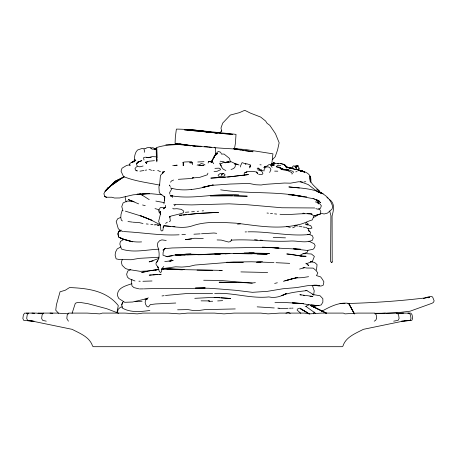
<?xml version="1.0" encoding="UTF-8"?>
<svg xmlns="http://www.w3.org/2000/svg" width="457" height="457" viewBox="0 0 457 457"><rect width="100%" height="100%" fill="white"/><g stroke="black" fill="none" stroke-linecap="round" stroke-linejoin="round"><path stroke-width="0.69" d="M159.139 210.557L159.122 212.385L160.59 213.733L159.95 212.682L160.738 214.316M183.246 165.628L183.348 162.732L183.246 165.628L183.263 163.669L182.789 162.384L184.651 161.984L191.5 161.698L192.414 162.652L192.328 164.686M163.92 203.925C164.229 201.411 164.897 199.183 164.703 196.561L164.611 200.383L164.663 197.43L163.046 195.676L160.396 193.957L159.282 192.5L158.905 186.822L159.756 184.097M156.865 161.858L156.728 148.182L157.025 158.019M156.94 160.75L156.98 159.384M123.784 301.683L122.573 302.311L121.762 304.928L122.362 308.064C130.708 312.862 140.75 311.674 149.89 310.474M310.72 182.423C312.285 172.889 304.573 171.478 297.553 169.901L304.042 171.626L300.369 170.752L295.993 168.976M159.642 184.719L160.436 175.442L164.394 171.352L163.623 172.289M298.924 170.404L299.089 168.462L297.981 165.537L296.222 166.279L295.519 167.182M271.692 164.971L272.92 153.826L245.786 149.559L234.287 148.645M263.946 171.061L264.22 169.227C265.431 165.554 270.453 166.291 270.944 169.787L269.624 172.478M250.133 166.942L250.253 164.846L246.86 163.812L245.363 163.903L245.992 164.046L242.101 162.612L240.531 165.84L240.599 166.994M313.662 294.382L314.239 290.835L312.514 285.831M295.228 225.073L294.902 226.838L292.651 227.809M316.461 270.093L317.072 264.62L314.473 262.369L310.577 261.89M122.573 302.311L121.762 304.928M72.08 313.325L75.319 303.294L76.839 302.688L80.643 302.511L87.973 303.705L106.635 308.675L118.614 313.262M117.432 312.342L118.209 309.263L120.528 307.213L122.482 306.95M249.716 167.913L250.425 165.114L249.796 167.005M125.458 196.316L125.161 197.43L125.938 201.286L126.92 201.903M313.628 313.816L314.113 311.994M116.901 312.697L118.283 305.579C106.31 290.515 87.281 288.236 69.544 287.567L65.277 290.241L60.05 291.789L56.388 304.876L55.743 310.212L58.507 313.211M137.106 162.915L136.94 163.48L138.02 162.069L141.853 160.653L138.02 161.927L139.693 161.355L137.106 162.915L138.02 162.069L136.734 163.349L136.512 164.6L137.277 165.874M307.909 250.293L307.338 252.224L303.06 253.892M122.253 210.254L121.019 214.344L120.785 217.601L121.339 220.143L122.425 220.942M130.456 165.166L129.297 164.908C129.588 162.669 132.393 162.166 134.124 161.47M144.258 152.295L144.675 150.93L143.949 149.496L144.892 148.365L145.583 148.731L146.588 147.879L148.799 147.405L150.661 147.851L151.981 149.131L154.757 149.222M169.336 185.393L169.444 185.039L170.295 186.57M122.362 259.342L121.362 262.215L122.168 265.357L125.492 268.527L128.366 269.481L140.276 271.332L149.233 270.927L158.996 269.19M207.935 173.157L207.238 174.837L199.903 177.299L192.386 178.007L193.619 177.676L191.334 178.476L178.321 179.327M213.996 157.585L216.11 153.335M231.636 239.451L230.642 241.519L228.557 242.039L221.239 240.079L217.104 239.942M214.95 155.077L211.488 162.149L214.95 155.077L213.619 158.048L211.265 161.458M131.913 279.387L131.33 280.678L131.993 285.871L133.935 287.607L138.785 288.813M316.764 275.148L317.809 272.909L315.987 270.447L313.194 268.116L306.727 268.019L304.019 267.534M110.011 186.902L107.646 188.13L105.184 191.077L103.893 193.711L104.682 196.202L106.321 197.23L111.748 197.23L114.558 198.024L119.728 197.961L133.238 194.825L149.342 193.494L142.498 193.905M273.457 165.554L274.423 163.806L275.48 163.218L278.473 163.909M208.038 163.029L208.992 161.361L213.122 162.783L213.733 163.72M162.743 173.226L163.577 171.815M156.585 262.169L155.991 263.158L156.123 264.597L158.185 267.436M171.946 188.592L169.633 192.563L169.895 194.168M298.752 168.542L299.015 168.119M272.246 165.2L273.96 162.481L274.988 163.355M172.478 195.333L171.946 196.167L171.878 195.83L172.38 197.498M165.628 207.204L163.349 208.832L165.628 207.204L165.531 205.313M170.552 182.212L171.095 181.412M164.331 225.461L163.075 227.289L163.463 226.438L162.846 230.454L161.789 231.036L160.818 230.139L160.567 225.478L158.636 221.456L160.396 214.219L160.453 211.311L160.624 213.116M291.252 168.616L293.303 165.845L295.131 166.422L296.936 169.736M157.899 260.724L156.711 262.227L158.648 258.936C159.727 254.44 158.962 249.796 157.334 245.466L157.825 242.718L159.682 240.639L161.892 239.874L166.211 240.473M28.602 313.091L27.226 314.816L26.689 318.472L27.666 320.374L34.064 321.168M43.535 313.091L42.13 314.816L41.633 318.472L42.672 320.374L46.254 321.168M163.783 266.5L162.104 268.39L161.475 271.669L160.658 272.543L159.396 271.652L157.562 266.397L158.231 267.419M329.703 211.065L330.919 215.675L330.577 261.467L331.582 262.609L332.199 261.93L332.073 215.972C333.581 210.277 335.289 203.536 329.543 199.52M331.582 262.609L332.199 261.93M219.84 132.781L221.771 130.748M272.338 159.739L275.2 156.722L277.565 149.982L279.164 142.755L275.462 133.695L269.796 125.304L267.077 123.316L265.637 121.048L260.667 117.066L250.556 113.165L244.729 110.303L239.479 112.633L230.334 115.05L222.708 123.082L220.971 128.091L221.748 131.313M107.852 188.93L105.184 191.077L114.964 181.418L123.818 176.796L109.44 186.85L123.818 176.796M174.317 205.85L175.254 204.925M105.184 191.077L114.964 181.418L124.361 176.905M216.407 153.192L218.263 151.393L220.388 152.135L221.262 153.426M148.199 297.73L145.772 300.021L145.115 302.174L145.726 304.596L147.057 306.641L148.548 306.904L150.359 304.579L155.654 303.951L175.768 303.025M199.515 164.897L201.04 163.566L203.068 163.914L204.982 164.926M169.398 221.725L170.335 220.914L169.758 216.315L169.696 217.269L170.844 216.098L181.121 213.602L183.366 212.768L183.748 211.951L183.491 210.877L181.332 209.357L176.928 208.706L173.517 208.9L172.752 208.232M165.668 248.105L162.983 250.116L164.331 249.076L163.098 252.55L163.006 255.257L167.833 256.823M165.588 223.393L167.336 222.176M260.387 170.352L261.347 169.713L260.319 170.113M222.193 174.597L221.154 175.237L223.016 173.437L224.764 174.311L225.044 174.865L224.147 176.145L220.114 176.505L218.28 176.111L218.2 175.1L220.211 173.477L223.753 173.649M135.866 160.487L131.553 162.384L134.192 161.572M123.527 239.577L120.402 241.399L119.843 244.089L121.459 249.054C133.575 253.109 146.588 249.671 159.002 249.168M374.209 321.168L375.608 320.374L376.659 318.472L376.214 314.816L374.831 313.091L357.648 313.091L344.995 313.879L343.35 313.091L321.694 313.091L309.172 313.879L304.562 313.091L279.695 313.091L268.036 313.879L260.736 313.091L234.098 313.091L223.981 313.879L214.407 313.091L187.547 313.091L179.561 313.879L168.273 313.091L142.755 313.091L137.357 313.879L125.018 313.091L102.322 313.091L99.832 313.879L87.144 313.091L68.596 313.091L67.236 314.816L66.808 318.472L68.401 321.168M299.712 255.509L303.442 253.469M321.265 311.514C329.611 306.955 338.888 301.917 348.668 303.362L354.358 313.879M120.928 230.585L118.489 231.899L117.997 234.298L118.803 237.109C125.761 240.788 133.718 242.444 141.573 241.902M119.568 231.425L120.762 230.814M121.094 230.002L118.797 231.162L117.877 233.51L118.58 237.006L120.911 238.417L121.848 238.537M120.854 246.871L117.198 248.934L115.472 252.258L115.124 255.2L116.135 258.856L119.603 259.587L131.17 259.725L139.539 258.325L159.03 257.24M109.366 187.319L107.646 188.13L109.549 187.336M197.127 165.2L197.972 164.8L199.418 165.006M264.443 166.931L265.591 166.411L263.866 167.719L265.448 166.337L266.888 166.165L268.967 164.617L270.19 164.646L272.138 167.353M171.364 181.012L173.609 180.018M114.964 181.418L118.169 180.029M120.671 217.446L117.723 218.714L116.198 221.502L118.3 228.774L120.602 230.694L123.11 231.539M313.302 307.121L316.992 305.544M130.788 269.607L127.754 271.104L126.646 274.223L127.389 277.045L129.114 278.667L135.015 280.981M231.042 169.501L233.693 168.502L235.098 166.828L235.424 164.72L234.721 163.435L230.711 161.527L229.043 162.121L223.25 162.475L220.274 164.354L221.634 167.239L223.199 169.181L225.872 170.547M285.911 313.182L288.481 312.251L290.229 313.462M428.386 297.827L429.723 297.347C402.571 300.849 375.174 302.734 347.828 303.499M158.887 258.456L149.148 261.884L153.049 260.97M131.896 283.717C126.058 285.682 116.986 287.744 117.449 295.582L118.797 298.49L124.681 302.306L132.581 302.014L147.622 298.45M423.262 298.592L429.866 296.404L431.077 296.456L432.613 296.987L434.15 300.889L433.425 302.403L432.059 303.265L410.02 311.211L399.104 312.525L386.359 313.279M291.777 173.991L292.4 173.791L291.777 172.54L287.864 170.752L280.986 169.393L281.895 169.696M226.706 162.126L226.346 162.235L229.22 162.121L227.866 161.909L225.124 162.601M283.374 281.289L294.359 278.17L284.745 280.901M170.261 261.158L170.941 260.964L171.341 259.742L171.038 259.353M313.588 217.201L315.616 216.641L316.918 215.196L320.163 214.087L320.86 211.888L320.049 209.986L318.712 208.615M277.342 163.635L278.656 163.286L284.323 164.417L286.67 168.022L286.156 166.131L284.74 164.811L282.409 164.006M299.569 269.059L304.305 267.796L302.934 267.762M257.171 168.342L258.308 168.039L258.982 169.096M310.297 261.861L312.434 261.307L314.376 256.423L311.434 253.995L303.574 253.486M286.299 280.449L297.793 277.468L295.033 277.976L302.351 277.65L308.584 276.685M143.07 166.005L139.865 166.828L137.608 166.451L136.329 166.914L134.958 168.69L135.86 170.615M274.651 283.42L277.336 282.763M262.409 261.57L257.782 262.661L260.433 262.169M156.3 148.748L154.255 149.205L156.22 148.902M297.953 165.348L294.776 166.017M129.697 164.8L126.566 165.468L122.019 168.216L121.048 171.192L123.499 176.556C135.026 181.28 147.651 182.64 159.801 185.148M149.576 270.75L141.659 272.412L147.651 271.372M167.125 256.64L175.408 254.915L194.939 254.44L187.244 254.766M396.762 313.285L409.112 313.091L410.46 314.816L411.009 318.472L410.06 320.374L402.937 321.168L363.389 329.331C355.66 333.382 345.732 336.98 342.916 346.143L342.025 346.697L93.474 346.697L92.577 346.143C89.761 336.98 79.832 333.382 72.103 329.331L32.556 321.168L27.38 320.591M295.765 171.855L297.073 171.592M237.709 253.424L254.309 253.018L244.221 252.984M311.291 261.513L312.434 261.307L306.133 263.895M170.352 187.918C184.554 192.254 199.343 188.61 213.236 184.931L202.548 187.353L210.591 185.428L229.928 184.051L248.951 183.434L255.692 184.754L261.17 184.999L264.923 184.365L284.46 183.029L290.452 183.177L298.598 181.743L302.46 182.012M393.688 321.168L398.076 320.374L399.104 318.472L398.59 314.816L397.184 313.091L375.214 313.308M139.945 171.181L143.972 170.472M145.315 170.238L146.657 170.004M146.914 162.018L147.851 161.858M150.479 157.368L147.143 157.511M172.757 165.451L177.008 165.234L174.271 165.668L177.162 165.166M164.749 261.604L173.163 260.53L169.107 261.164M274.657 171.124L277.793 171.186M161.767 268.773L175.585 266.797L181.823 267.077L188.85 266.517L195.019 265.054L233.647 261.981L251.658 261.781L273.954 262.547M162.012 295.947L164.086 295.65M165.463 295.456L185.696 293.645L212.596 293.445M156.5 148.765L155.323 148.925L152.918 147.714L150.45 148.017M184.051 254.812L185.428 254.635M172.198 255.823L165.954 256.508M177.082 255.212L186.165 254.081L199.652 254.412M401.429 321.168L402.708 321.008M403.988 320.848L405.907 320.614M150.239 270.613L158.533 269.601M161.304 269.264L164.76 268.842L184.085 269.396L167.873 269.087M255.372 282.637L251.927 283.026L235.178 282.289L219.12 282.226L236.075 282.637M155.14 270.241L156.557 270.081M162.926 269.362L164.343 269.202M260.147 261.855L256.628 262.244L258.713 262.158M214.059 171.592L217.172 171.249L220.525 169.724L219.983 168.467L218.903 168.182L214.944 168.342M191.494 239.005L185.342 239.668L194.522 238.263L203.279 238.44M154.455 160.647L149.005 161.218L145.629 162.161L145.823 162.623M304.042 181.892L305.79 181.709M183.263 215.053L186.77 214.687M188.17 214.544L198.686 213.448L218.537 212.356L198.635 213.39L179.275 215.264L181.909 215.156M237.56 224.17L240.365 223.907M176.054 255.206L178.167 255.012M183.811 254.486L190.866 253.835M312.125 285.436C315.884 284.38 319.643 287.544 323.213 285.214L323.887 281.895L322.528 279.478L320.654 276.913L316.438 275.577M164.537 248.665L172.152 247.968L189.838 247.54L229.774 247.94L264.82 247.294L279.038 248.06L262.347 247.151M402.937 321.168L411.786 320.374L412.642 318.472L412.094 314.816L410.837 313.091L407.901 313.256M197.218 211.34L198.629 211.214M202.165 210.911L203.582 210.786M185.393 212.294L188.861 212.019M191.632 211.797L194.402 211.58M151.336 274.988L149.228 275.143L161.178 274.257L159.07 274.411M152.741 274.886L157.665 274.52M396.836 313.582L403.554 313.091M374.843 313.788L385.479 313.091M225.41 177.213L210.814 178.116L229.842 176.762L248.471 174.585L227.5 177.082M200.149 233.853L193.917 234.207M201.526 233.767L213.922 232.996L216.715 233.327M141.133 193.991L137.026 194.236L151.318 193.751L161.835 194.762M122.105 238.348L120.911 238.417L122.202 238.343M217.675 300.929L222.656 300.637M165.845 144.766L177.413 144.326M144.292 288.87C164.543 288.064 184.845 289.058 205.113 287.87M209.169 301.403L212.694 301.214M216.018 254.326L220.188 254.109M225.055 253.858L229.928 253.601L214.79 254.023M274.948 302.7L282.255 302.397L300.969 303.397L303.471 303.722L292.28 302.9L300.969 303.397L308.915 304.739M146.628 157.397L151.256 157.277M194.779 298.312L214.167 297.353L230.642 298.49L221.028 297.827M180.007 144.452C172.038 144.869 163.709 145.035 156.191 147.725L156.448 160.95M197.824 161.984L203.965 161.692M271.955 165.028L273.749 164.943M135.049 301.569L142.076 301.243M134.01 201.486L127.246 201.023L123.11 202.925L121.762 206.593L122.967 210.843M295.291 225.627L296.582 225.569M305.185 306.384L306.55 306.321M176.048 255.24L180.943 255.035M179.093 234.795L177.682 234.852C159.584 235.658 141.744 232.413 123.738 231.59M181.915 234.681L185.445 234.544M206.753 254.315L217.395 253.915L220.137 254.206M278.856 308.658L288.076 308.298M289.492 308.241L290.909 308.184M231.116 240.159C251.161 238.88 271.081 242.233 291.132 240.999C298.227 240.759 305.762 243.45 312.457 240.222L313.176 237.811L312.359 235.663L309.709 234.63L307.687 234.452M219.526 163.846L219.886 163.835M245.141 231.939L246.563 231.888M247.985 231.842C268.676 231.282 289.23 236.686 309.96 234.452L310.532 232.173L308.555 230.562L309.206 231.316L308.018 228.529L305.87 227.42M142.915 281.278L152.004 280.986M291.606 308.167L293 308.127M205.119 287.876L195.396 288.099L208.872 288.253L219.297 288.973L235.692 290.292L252.447 292.326L267.568 291.32L282.74 288.784L296.616 287.579L307.281 285.734L316.061 285.122L319.751 285.579M197.807 254.778L206.918 254.572M191.123 189.661L191.563 189.655M177.613 309.8L188.101 309.6L193.38 310.566L199.058 310.48L204.896 309.629L235.264 308.932M135.461 159.876L134.301 159.893L133.747 161.709L134.078 161.915M267.659 272.486L240.902 271.909M139.448 288.927L143.601 288.875M214.676 293.423C232.876 292.366 250.665 298.861 268.899 296.913C275.234 298.438 281.272 296.313 286.756 293.314L281.878 295.565C289.784 292.383 298.667 291.6 307.115 290.578L305.722 290.395M184.479 129.462L196.122 130.228L236.006 134.358L235.469 142.944L234.447 148.965C216.155 148.005 197.824 146.469 179.664 144.046L183.166 144.406L181.812 144.258M239 262.455L243.21 262.427L226.729 262.238M185.205 254.875L175.408 254.915C199.903 255.337 224.37 252.51 248.837 253.686L233.63 253.612L252.841 253.664L267.179 254.269L257.188 254.001M144.892 299.089L147.645 299.084M26.38 313.091L35.937 313.091L43.621 313.633M38.308 313.091L56.868 313.091L68.47 313.833M201.086 300.849L209.569 300.917L208.181 300.912M314.702 207.969L281.826 207.764L247.311 204.742L229.168 203.833L191.66 204.913L173.774 204.485M212.425 270.315L197.03 270.156M219.446 270.361L222.256 270.384L182.76 269.641L164.76 268.842L174.66 269.424M221.354 154.049L224.079 154.072L229.5 158.436L230.488 162.161M152.889 170.615L154.283 170.627M309.972 296.347L312.285 296.364M203.662 280.25L220.057 280.421L252.23 283.146M270.498 164.817L274.366 165.217M306.693 196.876L288.447 194.716M340.059 303.397L345.001 303.459M241.564 253.686L252.195 253.869M168.753 226.381L170.821 226.409L163.874 225.735M172.906 226.449L174.985 226.483M249.025 253.029L269.493 253.441L263.815 253.321M232.499 195.83L210.243 195.836L229.26 195.682L247.283 196.184L233.904 195.864M201.194 146.234L195.665 146.103L183.297 144.663L188.353 145.377L184.462 144.646M156.602 156.854L152.17 156.597L148.177 157.751L146.131 157.197L144.389 157.334L143.527 157.716L144.024 160.013M260.621 170.547L263.101 170.672M258.668 174.494L262.067 174.534L262.946 173.369L261.73 171.198L257.565 169.753M272.452 165.194L273.834 165.24M165.405 207.547L161.304 207.341L160.196 207.735L158.676 210.546L159.053 211.397M289.704 263.358L276.057 262.689M273.223 237.4L285.494 237.851M188.844 129.788L186.753 129.662L196.122 130.228M186.57 129.679L192.608 129.937L187.079 129.44M271.498 165.137L272.709 165.194M235.206 164.469L237.789 164.52L234.869 163.417M299.969 255.971L306.11 256.274C299.546 256.474 293.32 254.126 286.773 253.961L301.666 256.051M274.251 307.961L257.171 306.853M277.765 308.121L279.17 308.184M279.998 214.282C290.675 215.27 301.323 212.882 311.988 214.019L307.841 213.653M138.917 281.186L140.219 281.255M277.033 165.325L280.775 165.543M133.204 222.216L138.951 222.548L142.99 223.496M176.785 269.544L182.44 269.876M212.448 161.675L208.341 161.43L212.591 161.755M274.754 247.945L300.575 249.265L293.594 248.842L307.184 250.459L313.136 249.276L314.547 247.688L315.124 245.575L314.113 243.707L308.881 241.199M310.897 305.076L318.78 305.584L310.897 305.076L318.78 305.584L321.231 304.893L322.871 302.151L322.853 298.707L320.054 295.759L312.651 294.479L313.862 295.033M50.019 313.091L52.852 313.274M214.167 297.353L219.657 297.73M31.939 313.091L34.629 313.285M37.988 313.531L40.673 313.731M224.444 133.752L232.67 134.375L184.462 129.828L216.869 132.998L209.814 132.324L213.356 132.736M254.555 239.719L257.337 239.931M260.119 240.136L262.209 240.296M307.984 228.603L309.983 228.763L311.965 228.014L310.777 225.735L305.225 223.827M192.774 146.109L195.55 146.337M199.018 146.623L200.412 146.737M28.265 313.313L24.661 313.091L23.398 314.816L22.85 318.472L23.707 320.374L32.556 321.168M205.204 131.667L207.215 131.839M208.558 131.953L211.237 132.182L206.735 131.73M206.01 132.01L209.272 132.284M180.452 144.109L175.705 143.589L178.339 144.446L190.7 145.846M303.008 213.23L304.391 213.35L303.037 213.242M214.773 132.901L218.229 133.215M219.617 133.341L223.073 133.65M259.924 164.754L261.153 164.863M307.218 213.619L308.606 213.745M204.508 146.491L208.438 146.851M170.25 195.562C193.071 200.012 215.87 192.705 238.731 194.916M183.166 144.406L175.071 143.624L175.322 137.351L176.368 129.097C188.712 129.177 201.097 130.93 213.379 132.576L208.729 131.987M295.113 225.718L297.713 225.969M164.012 225.832C173.409 226.404 183.097 228.951 192.323 225.861C206.216 221.011 221.411 222.388 235.852 223.159C256.514 225.587 277.702 229.734 298.301 224.69C303.334 223.987 307.481 221.171 312.262 219.937L313.965 215.944L311.457 214.236M299.421 187.97L288.83 186.936C304.202 188.598 327.977 188.13 332.713 206.855L331.982 209.186L327.458 213.111L324.122 213.973L320.488 213.23M286.053 166.851L296.17 169.638L288.121 167.588L293.451 168.147M146.263 223.924L148.205 224.13M234.007 148.822L238.268 149.279L234.184 148.754M157.357 225.175L158.722 225.318M267.031 213.025L268.402 213.179M270.464 213.402L272.526 213.625M274.583 213.853L276.645 214.076M150.81 224.421L152.764 224.644M154.072 224.798L155.374 224.947M209.146 146.937L211.271 147.183M300.672 171.004L302.802 171.255L298.535 170.392M188.678 130.268L190.061 130.434M245.369 150.816L253.081 151.775L233.59 148.765M220.657 189.832C247.808 194.088 275.605 191.032 302.631 196.499L289.31 194.294L314.319 198.881L313.039 198.624M155.511 224.638L160.458 225.29M127.971 221.531L132.547 222.131M303.288 227.066L305.225 227.335M312.862 296.37L299.872 294.736L301.214 294.954M143.886 148.668L142.178 148.405L137.614 149.993C135.026 152.347 134.609 155.991 134.335 159.282L135.592 160.721M227.866 161.909L228.654 162.035M303.237 295.273L304.585 295.49M234.27 148.936L241.205 150.113M242.593 150.347L243.981 150.582M149.022 169.587L150.776 169.895L151.478 170.472M155.866 201.086L164.057 202.6M315.359 201.891L317.392 202.325L318.826 203.936L317.147 202.228L319.951 203.936L321.351 205.787L320.5 208.272L318.352 209.289L315.781 208.643M256.543 172.038L257.262 173.106L256.543 172.038L252.91 171.335L247.42 171.621L244.803 172.615L244.141 173.746L244.529 175.037M280.364 163.503L281.82 163.806M220.143 161.212L223.924 161.778L225.204 162.938M234.847 164.206L237.571 164.292L238.988 165.017M158.773 209.654L155.02 208.609M129.297 164.908L129.914 165.04M303.785 253.555L305.07 253.841M271.555 163.8L272.869 164.103M298.918 226.118L302.026 226.838M286.465 167.216L290.395 168.159L288.121 167.588M125.389 211.151L142.63 216.509L151.987 220.348L140.23 215.647L150.422 219.691L160.75 225.01M298.518 170.421L302.328 171.375L298.375 170.17M286.413 226.432L290.246 227.409M318.46 192.323L323.07 193.551L317.918 192.06M142.595 204.982L145.223 205.684M285.734 166.736L290.258 168.073L285.659 166.577M138.642 203.885L128.286 199.543L133.832 201.703L130.811 200.709M314.279 199.218L319.323 200.914M160.527 171.792L157.705 170.341M300.22 181.646L308.218 184.571L317.381 191.649M139.693 193.911L142.835 195.179L140.27 194.094M307.658 264.951L308.823 265.397L305.842 263.215M176.71 143.812L178.339 144.446M272.538 164.326L271.441 163.874L272.515 164.411M281.632 168.502L276.142 166.714L279.318 167.199L282.089 168.839M326.475 313.211L310.234 305.402L326.424 313.216M326.441 313.228L309.578 304.653L306.721 305.682L306.447 306.767L315.673 313.416M120.037 237.486L121.225 238.068M137.334 170.821L136.357 170.301L137.031 171.112M309.783 314.045L300.615 308.869L307.481 312.856L299.958 308.115L297.387 309.046L297.119 310.126L300.797 313.262M307.333 290.903L313.885 294.868M140.939 194.379L149.222 199.629M259.525 169.153L257.988 168.187L259.742 169.598L259.525 169.153L260.399 170.318M106.321 197.23L104.682 196.202L106.384 197.315M305.739 224.153L307.287 225.141L308.229 224.101L306.361 222.513M316.627 199.749L320.648 202.691L316.701 199.732M317.192 189.518L321.934 193.637M321.128 193.111L320.163 192.374L321.111 193.191M316.821 189.175L319.386 191.135C315.45 186.553 308.903 183.177 309.926 176.116L310.149 181.326M326.904 197.378L327.96 198.235M280.37 168.17L279.318 167.199L282.757 169.17L288.373 170.01L282.757 169.17L279.038 167.388L283.694 169.45L288.755 169.981L293.034 171.392L293.508 172.54M162.304 171.792L163.109 172.626M285.191 165.411L284.323 164.417L285.665 166.479M257.045 172.78L257.925 173.814M315.93 199.675L318.066 202.348L318.46 203.679M221.462 166.005L220.274 164.354L220.034 163.018M214.699 147.2L215.555 148.662L215.755 154.877M354.518 313.885L348.668 303.362L354.318 313.816M170.729 195.339L170.907 196.373L170.861 195.345M272.932 163.715L272.161 165.24L273.96 162.481L272.932 163.715M217.526 153.478L214.264 156.145L217.526 153.478M296.484 167.102L295.708 167.805L297.507 166.388L296.484 167.102M245.066 172.529L246.831 172.078L245.066 172.529M320.163 214.087L314.565 215.744L320.163 214.087M199.458 165.417L198.715 165.617L203.925 165.6L199.458 165.417M191.46 162.663L189.735 162.766L192.191 162.921L190.083 162.355L191.46 162.663M203.319 131.148L197.133 130.571L208.535 131.776L203.319 131.148M300.506 170.672L298.724 170.45L302.997 171.386L304.602 172.506L303.231 171.426L300.506 170.672M132.513 241.77L122.242 238.828L132.513 241.77M146.617 163.572L145.629 162.161L146.611 163.606"/></g></svg>
